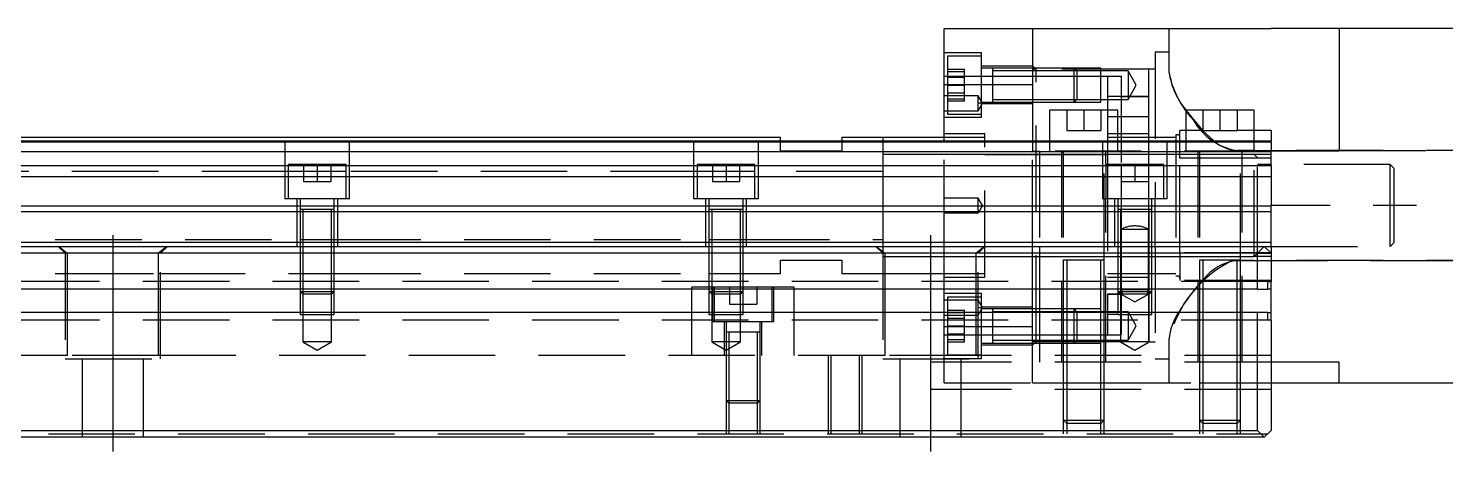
# Model space of a CAD drawing. Extents: x -8 to 924, y -348 to 120.
# Drawn here: x 397.6 to 605.6, y -325.7 to -262.6 of the extents above; entities that cross this region are included whole.
import ezdxf

# ---------------------------------------------------------------- set-up
doc = ezdxf.new("R2010")
doc.units = 0
doc.linetypes.add('CENTER', pattern=[50.8, 31.75, -6.35, 6.35, -6.35])
doc.linetypes.add('DASHED', pattern=[19.05, 12.7, -6.35])
doc.layers.get('0').update_dxf_attribs({"linetype": 'CONTINUOUS'})
doc.layers.add('CENTER', color=1, linetype='CENTER')

msp = doc.modelspace()

# ---------------------------------------------------------------- linework, layer by layer
at = {"color": 7, "linetype": 'CONTINUOUS'}
for p, q in [((532, -262.57), (545, -262.57)), ((532, -270.79), (532, -262.57)), ((545, -262.57), (580, -262.57)), ((545, -262.57), (545, -279.07)), ((590, -262.57), (580, -262.57)), ((623.5, -262.57), (590, -262.57)), ((590, -262.57), (590, -280.57)), ((532, -279.07), (532, -270.79)), ((532, -270.79), (545, -270.79)), ((547.5, -274.57), (547.5, -279.07)), ((557.5, -274.57), (547.5, -274.57)), ((557.5, -279.07), (557.5, -274.57)), ((567.5, -274.57), (567.5, -279.07)), ((577.5, -274.57), (567.5, -274.57)), ((577.5, -279.07), (577.5, -274.57)), ((508, -278.57), (383.5, -278.57)), ((508, -279.07), (508, -278.57)), ((523, -278.57), (517, -278.57)), ((517, -278.57), (517, -279.07)), ((532, -278.57), (523, -278.57)), ((523, -278.57), (523, -279.07)), ((523, -278.57), (523, -279.07)), ((383.5, -279.07), (580, -279.07)), ((383.5, -279.23), (580, -279.23)), ((383.5, -280.63), (580, -280.63)), ((580, -279.23), (580, -279.07)), ((580, -279.23), (580, -280.63)), ((590, -280.57), (580, -280.57)), ((580, -282.71), (580, -280.63)), ((383.5, -282.71), (580, -282.71)), ((580, -282.71), (580, -284.33)), ((383.5, -284.33), (580, -284.33)), ((580, -284.33), (580, -288.62)), ((383.5, -288.62), (580, -288.62)), ((580, -289.47), (580, -288.62)), ((0, -289.47), (580, -289.47)), ((442.5, -289.17), (437.5, -289.17)), ((562.5, -289.17), (557.5, -289.17)), ((562.5, -289.17), (557.5, -289.17)), ((580, -293.97), (580, -289.47)), ((0, -293.97), (580, -293.97)), ((1, -294.57), (579, -294.57)), ((578, -295.57), (579, -294.57)), ((579, -294.57), (580, -295.57)), ((579, -294.57), (580, -294.57)), ((580, -294.57), (580, -293.97)), ((578, -295.57), (2, -295.57)), ((575.5, -296.57), (569.5, -296.57)), ((578, -300.87), (578, -295.57)), ((580, -295.57), (580, -299.72)), ((578, -300.87), (2, -300.87)), ((578, -300.87), (579.5, -300.87)), ((579.5, -300.87), (579.5, -299.72)), ((579.5, -299.72), (580, -299.72)), ((580, -300.87), (579.5, -300.87)), ((580, -300.87), (580, -299.72)), ((580, -304.27), (580, -300.87)), ((578, -304.27), (2, -304.27)), ((579.5, -304.27), (578, -304.27)), ((578, -321.57), (578, -304.27)), ((579.5, -304.27), (580, -304.27)), ((579.5, -305.42), (579.5, -304.27)), ((580, -305.42), (579.5, -305.42)), ((580, -305.42), (580, -304.27)), ((580, -305.42), (580, -321.57)), ((505, -307.17), (500, -307.17)), ((505, -307.17), (500, -307.17)), ((590, -311.57), (580, -311.57)), ((590, -314.57), (590, -311.57)), ((580, -314.57), (590, -314.57)), ((590, -314.57), (623.5, -314.57)), ((2, -321.57), (578, -321.57)), ((579, -322.57), (578, -321.57)), ((580, -321.57), (579, -322.57)), ((579, -322.57), (1, -322.57))]:
    msp.add_line(p, q, dxfattribs=at)
at = {"color": 3, "linetype": 'DASHED'}
for p, q in [((565, -262.57), (565, -268.94)), ((537.5, -266.14), (532, -266.14)), ((537.5, -275.64), (537.5, -266.14)), ((565, -266.07), (563, -266.07)), ((563, -266.07), (563, -287.57)), ((537.5, -266.64), (532.5, -266.64)), ((532.5, -266.64), (532.5, -270.89)), ((545, -268.14), (537.5, -268.14)), ((545.5, -268.57), (545, -268.07)), ((532, -269.57), (532.5, -269.57)), ((532, -269.57), (532.5, -269.57)), ((532.5, -268.58), (535, -268.58)), ((532.5, -268.89), (535, -268.89)), ((532.5, -269.57), (537.5, -269.57)), ((532.5, -269.57), (537.5, -269.57)), ((532.5, -269.74), (535, -269.74)), ((535, -269.74), (535, -268.58)), ((535, -272.05), (535, -269.74)), ((539.1, -268.39), (537.5, -268.39)), ((537.5, -269.57), (539.1, -269.57)), ((537.5, -269.57), (539.1, -269.57)), ((539.1, -268.39), (539.09, -268.39)), ((545, -268.39), (539.1, -268.39)), ((539.1, -268.39), (539.1, -268.39)), ((539.1, -268.39), (539.1, -270.74)), ((539.1, -268.39), (539.1, -268.39)), ((545, -268.79), (539.1, -268.79)), ((539.1, -269.57), (545, -269.57)), ((539.1, -269.57), (545, -269.57)), ((551.1, -268.39), (545, -268.39)), ((551.1, -268.39), (545, -268.39)), ((545.5, -268.57), (545, -268.57)), ((551.5, -268.79), (545, -268.79)), ((545, -269.57), (556, -269.57)), ((545, -269.57), (556, -269.57)), ((562, -268.57), (545.5, -268.57)), ((545.5, -308.57), (545.5, -268.57)), ((551.5, -268.79), (551.1, -268.39)), ((555, -268.39), (551.1, -268.39)), ((551.1, -270.89), (551.1, -268.39)), ((555, -268.79), (551.5, -268.79)), ((551.5, -268.79), (551.5, -270.89)), ((555, -273.39), (555, -268.39)), ((559, -268.79), (555, -268.79)), ((556, -269.57), (558, -269.57)), ((556, -269.57), (556, -274.57)), ((558, -269.57), (558, -282.57)), ((560.21, -270.89), (559, -268.79)), ((559, -268.79), (559, -270.89)), ((563, -268.57), (562, -268.57)), ((562, -268.57), (562, -279.07)), ((537, -272.47), (532, -272.47)), ((532.5, -270.89), (532.5, -275.14)), ((532.5, -270.89), (535, -270.89)), ((532.5, -272.05), (535, -272.05)), ((535, -273.2), (535, -272.05)), ((537.66, -273.57), (537, -272.47)), ((537, -273.57), (537, -272.47)), ((539.1, -270.74), (539.1, -271.02)), ((539.1, -271.02), (539.1, -272.66)), ((551.1, -273.39), (551.1, -270.89)), ((551.5, -270.89), (551.5, -272.99)), ((559, -272.99), (560.21, -270.89)), ((559, -270.89), (559, -272.99)), ((532.5, -272.89), (535, -272.89)), ((532.5, -273.2), (535, -273.2)), ((537, -274.67), (537.66, -273.57)), ((537.66, -273.57), (537, -273.57)), ((537, -274.67), (537, -273.57)), ((537.5, -273.39), (539.1, -273.39)), ((545, -273.64), (537.5, -273.64)), ((539.09, -273.39), (539.1, -273.39)), ((539.1, -272.66), (539.1, -273.39)), ((539.1, -272.99), (545, -272.99)), ((539.1, -273.39), (545, -273.39)), ((539.1, -273.39), (539.1, -273.39)), ((545, -272.99), (551.5, -272.99)), ((545, -273.39), (551.1, -273.39)), ((545, -273.39), (551.1, -273.39)), ((550, -274.57), (550, -277.57)), ((551.1, -273.39), (551.5, -272.99)), ((551.1, -273.39), (555, -273.39)), ((551.5, -272.99), (555, -272.99)), ((552.5, -274.57), (552.5, -277.57)), ((555, -272.99), (559, -272.99)), ((555, -274.57), (555, -277.57)), ((558, -272.57), (556, -272.57)), ((556, -274.57), (556, -279.07)), ((558, -272.57), (562, -272.57)), ((562, -272.57), (558, -272.57)), ((570, -274.57), (570, -277.57)), ((572.5, -274.57), (572.5, -277.57)), ((575, -274.57), (575, -277.57)), ((532, -274.67), (537, -274.67)), ((537.5, -275.64), (532, -275.64)), ((532.5, -275.14), (537.5, -275.14)), ((557.5, -275.57), (556, -275.57)), ((557.5, -275.57), (556, -275.57)), ((562, -275.57), (557.5, -275.57)), ((562, -275.57), (557.5, -275.57)), ((567.51, -274.59), (569.94, -277.57)), ((538, -278.07), (532, -278.07)), ((538, -278.57), (532, -278.57)), ((538, -299.07), (538, -278.07)), ((550, -277.57), (552.5, -277.57)), ((552.5, -277.57), (555, -277.57)), ((562, -278.07), (556, -278.07)), ((557.5, -278.57), (556, -278.57)), ((562, -278.57), (557.5, -278.57)), ((566, -278.57), (562, -278.57)), ((566, -278.19), (566, -279.07)), ((566.31, -278.19), (566, -278.19)), ((566.63, -279.07), (566.63, -277.57)), ((567.5, -277.57), (566.63, -277.57)), ((570, -277.57), (567.5, -277.57)), ((569.94, -277.57), (571.58, -279.07)), ((570, -277.57), (572.5, -277.57)), ((572.5, -277.57), (575, -277.57)), ((577.5, -277.57), (575, -277.57)), ((580, -277.57), (577.5, -277.57)), ((580, -277.57), (580, -279.07)), ((435.25, -279.07), (435.25, -287.57)), ((444.75, -287.57), (444.75, -279.07)), ((495.25, -279.07), (495.25, -287.57)), ((504.75, -287.57), (504.75, -279.07)), ((508, -280.57), (508, -279.07)), ((517, -280.57), (508, -280.57)), ((517, -279.07), (517, -280.57)), ((523, -279.07), (523, -288.57)), ((523, -279.07), (523, -288.57)), ((532, -294.57), (532, -279.07)), ((545, -279.07), (545, -280.57)), ((545, -280.57), (546, -280.57)), ((545, -294.57), (545, -280.57)), ((580, -280.57), (546, -280.57)), ((546, -280.57), (546, -294.57)), ((547.5, -279.07), (547.5, -280.57)), ((549.25, -280.57), (549.25, -311.57)), ((549.5, -280.57), (549.5, -296.57)), ((555.25, -279.07), (555.25, -287.57)), ((555.5, -296.57), (555.5, -280.57)), ((555.75, -282.57), (555.75, -280.57)), ((556, -279.07), (556, -280.57)), ((556, -280.57), (556, -282.57)), ((557.5, -280.57), (557.5, -279.07)), ((562, -279.07), (562, -280.57)), ((562, -280.57), (562, -282.57)), ((564.75, -287.57), (564.75, -279.07)), ((566, -279.07), (566, -280.57)), ((566, -280.57), (566, -298.94)), ((566.63, -280.57), (566.63, -279.07)), ((566.63, -281.64), (566.63, -280.57)), ((567.5, -279.07), (567.5, -280.57)), ((569.25, -280.57), (569.25, -311.57)), ((569.5, -280.57), (569.5, -296.57)), ((615.5, -280.49), (575, -280.49)), ((575, -280.49), (577.5, -280.49)), ((575.5, -296.57), (575.5, -280.57)), ((575.75, -311.57), (575.75, -280.57)), ((577.5, -280.57), (577.5, -279.07)), ((577.5, -280.49), (580, -280.49)), ((580, -280.49), (590, -280.49)), ((590, -280.49), (615.5, -280.49)), ((435.75, -282.57), (435.75, -287.57)), ((444.25, -282.57), (435.75, -282.57)), ((438, -282.57), (438, -285.07)), ((440, -282.57), (440, -285.07)), ((442, -282.57), (442, -285.07)), ((444.25, -287.57), (444.25, -282.57)), ((495.75, -282.57), (495.75, -287.57)), ((504.25, -282.57), (495.75, -282.57)), ((498, -282.57), (498, -285.07)), ((500, -282.57), (500, -285.07)), ((502, -282.57), (502, -285.07)), ((504.25, -287.57), (504.25, -282.57)), ((532, -281.07), (523, -281.07)), ((538, -281.07), (532, -281.07)), ((545, -281.07), (538, -281.07)), ((538, -281.07), (545, -281.07)), ((549.5, -281.07), (545, -281.07)), ((545, -281.07), (549.5, -281.07)), ((555.5, -281.07), (549.5, -281.07)), ((549.5, -281.07), (555.5, -281.07)), ((556, -281.07), (555.5, -281.07)), ((555.5, -281.07), (556, -281.07)), ((555.75, -282.57), (555.75, -287.57)), ((564.25, -282.57), (555.75, -282.57)), ((562, -281.07), (556, -281.07)), ((556, -282.57), (556, -304.27)), ((558, -282.57), (558, -285.07)), ((560, -282.57), (560, -285.07)), ((566, -281.07), (562, -281.07)), ((562, -282.57), (562, -285.07)), ((564.25, -287.57), (564.25, -282.57)), ((566.63, -281.07), (566, -281.07)), ((566.63, -281.07), (566, -281.07)), ((569.5, -281.07), (566.63, -281.07)), ((569.5, -281.07), (566.63, -281.07)), ((566.63, -295.5), (566.63, -281.64)), ((569.5, -281.64), (566.63, -281.64)), ((575.5, -281.07), (569.5, -281.07)), ((575.5, -281.07), (569.5, -281.07)), ((575.5, -281.64), (569.5, -281.64)), ((577.5, -281.07), (575.5, -281.07)), ((577.5, -281.07), (575.5, -281.07)), ((580, -281.64), (575.5, -281.64)), ((578, -281.57), (577.5, -281.07)), ((580, -281.07), (577.5, -281.07)), ((577.5, -296.07), (577.5, -281.07)), ((578, -295.57), (578, -281.57)), ((580, -282.57), (578, -282.57)), ((597.5, -282.57), (580, -282.57)), ((598, -283.07), (597.5, -282.57)), ((597.5, -294.57), (597.5, -282.57)), ((435.75, -283.57), (384.25, -283.57)), ((444.25, -283.57), (435.75, -283.57)), ((495.75, -283.57), (444.25, -283.57)), ((504.25, -283.57), (495.75, -283.57)), ((523, -283.57), (504.25, -283.57)), ((598, -283.07), (598, -294.07)), ((438, -285.07), (440, -285.07)), ((440, -285.07), (442, -285.07)), ((498, -285.07), (500, -285.07)), ((500, -285.07), (502, -285.07)), ((558, -285.07), (558, -292.07)), ((558, -285.07), (560, -285.07)), ((560, -285.07), (562, -285.07)), ((562, -285.07), (562, -292.07)), ((444.75, -287.57), (435.25, -287.57)), ((437, -287.57), (437, -294.57)), ((437.5, -287.57), (437.5, -289.17)), ((442.5, -289.17), (442.5, -287.57)), ((443, -294.57), (443, -287.57)), ((504.75, -287.57), (495.25, -287.57)), ((497, -287.57), (497, -294.57)), ((497.5, -287.57), (497.5, -289.17)), ((502.5, -289.17), (502.5, -287.57)), ((503, -294.57), (503, -287.57)), ((523, -288.57), (523, -294.57)), ((523, -288.57), (523, -294.57)), ((537, -287.47), (532, -287.47)), ((537.66, -288.57), (537, -287.47)), ((537, -289.67), (537, -287.47)), ((537.66, -288.57), (537, -289.67)), ((564.75, -287.57), (555.25, -287.57)), ((555.75, -311.57), (555.75, -287.57)), ((557, -287.57), (557, -294.57)), ((557.5, -287.57), (557.5, -289.17)), ((562.5, -289.17), (562.5, -287.57)), ((563, -294.57), (563, -287.57)), ((437.5, -289.16), (437.5, -289.17)), ((437.5, -289.17), (437.5, -289.17)), ((437.5, -289.17), (437.5, -294.57)), ((442.5, -289.17), (437.5, -289.17)), ((437.9, -289.17), (437.9, -294.57)), ((442.1, -294.57), (442.1, -289.17)), ((442.5, -289.17), (442.5, -289.16)), ((442.5, -289.17), (442.5, -289.17)), ((442.5, -294.57), (442.5, -289.17)), ((497.5, -289.16), (497.5, -289.17)), ((497.5, -289.17), (497.5, -289.17)), ((497.5, -289.17), (497.5, -294.57)), ((502.5, -289.17), (497.5, -289.17)), ((497.9, -289.17), (497.9, -294.57)), ((502.1, -294.57), (502.1, -289.17)), ((502.5, -289.17), (502.5, -289.16)), ((502.5, -289.17), (502.5, -289.17)), ((502.5, -294.57), (502.5, -289.17)), ((537, -289.67), (532, -289.67)), ((557.5, -289.16), (557.5, -289.17)), ((557.5, -289.17), (557.5, -294.57)), ((557.5, -289.17), (557.5, -289.17)), ((562.5, -289.17), (557.5, -289.17)), ((557.9, -289.17), (557.9, -294.57)), ((562.1, -294.57), (562.1, -289.17)), ((562.5, -289.17), (562.5, -289.16)), ((562.5, -294.57), (562.5, -289.17)), ((562.5, -289.17), (562.5, -289.17)), ((558, -292.07), (558, -294.57)), ((562, -292.07), (558, -292.07)), ((560.06, -291.57), (559.94, -291.57)), ((562, -294.57), (562, -292.07)), ((382.5, -293.57), (437.5, -293.57)), ((402, -294.57), (403, -295.57)), ((402.06, -294.57), (403.29, -295.57)), ((417.94, -294.57), (416.71, -295.57)), ((417, -295.57), (418, -294.57)), ((437.5, -293.57), (437.9, -293.57)), ((437.5, -294.57), (437.5, -300.87)), ((437.5, -294.57), (437.5, -300.87)), ((437.9, -293.57), (442.1, -293.57)), ((437.9, -294.57), (437.9, -300.87)), ((442.1, -293.57), (442.5, -293.57)), ((442.1, -300.87), (442.1, -294.57)), ((442.5, -293.57), (497.5, -293.57)), ((442.5, -300.87), (442.5, -294.57)), ((442.5, -300.87), (442.5, -294.57)), ((497.5, -293.57), (497.9, -293.57)), ((497.5, -294.57), (497.5, -300.87)), ((497.5, -294.57), (497.5, -300.87)), ((497.9, -293.57), (502.1, -293.57)), ((497.9, -294.57), (497.9, -300.87)), ((502.1, -293.57), (502.5, -293.57)), ((502.1, -300.87), (502.1, -294.57)), ((502.5, -293.57), (523, -293.57)), ((502.5, -300.87), (502.5, -294.57)), ((502.5, -300.87), (502.5, -294.57)), ((522, -294.57), (523, -295.57)), ((522.06, -294.57), (523.29, -295.57)), ((523, -294.57), (523, -295.34)), ((523, -294.57), (523, -295.34)), ((523, -295.34), (523, -295.57)), ((523, -295.34), (523, -295.57)), ((532, -300.87), (532, -294.57)), ((537.94, -294.57), (536.71, -295.57)), ((537, -295.57), (538, -294.57)), ((545, -300.87), (545, -294.57)), ((546, -294.57), (546, -300.87)), ((557.5, -294.57), (557.5, -300.87)), ((557.5, -294.57), (557.5, -300.87)), ((557.9, -294.57), (557.9, -300.87)), ((558, -294.57), (558, -300.87)), ((562, -300.87), (562, -294.57)), ((562.1, -300.87), (562.1, -294.57)), ((562.5, -300.87), (562.5, -294.57)), ((562.5, -300.87), (562.5, -294.57)), ((563, -294.57), (563, -311.07)), ((580, -294.57), (597.5, -294.57)), ((580, -294.57), (580, -295.5)), ((597.5, -294.57), (598, -294.07)), ((403, -295.57), (403, -311.07)), ((403.29, -295.57), (403.29, -300.87)), ((416.71, -300.87), (416.71, -295.57)), ((417, -311.07), (417, -295.57)), ((508, -296.57), (517, -296.57)), ((508, -298.57), (508, -296.57)), ((517, -296.57), (517, -298.57)), ((523, -295.57), (523, -311.07)), ((523, -296.07), (523.29, -296.07)), ((523.29, -295.57), (523.29, -300.87)), ((523.29, -296.07), (532, -296.07)), ((532, -296.07), (536.71, -296.07)), ((536.71, -300.87), (536.71, -295.57)), ((536.71, -296.07), (538, -296.07)), ((537, -311.07), (537, -295.57)), ((538, -296.07), (545, -296.07)), ((538, -296.07), (545, -296.07)), ((545, -296.07), (556, -296.07)), ((545, -296.07), (556, -296.07)), ((549.5, -296.56), (549.5, -304.27)), ((555.5, -296.57), (549.5, -296.57)), ((550, -296.57), (550, -304.27)), ((555, -304.27), (555, -296.57)), ((555.5, -304.27), (555.5, -296.56)), ((556, -296.07), (566, -296.07)), ((566, -296.07), (577.5, -296.07)), ((566.63, -295.5), (566.63, -299.57)), ((580, -295.5), (566.63, -295.5)), ((569.5, -296.56), (569.5, -304.27)), ((575.5, -296.57), (569.5, -296.57)), ((570, -296.57), (570, -304.27)), ((574.07, -296.76), (574.31, -296.71)), ((574.31, -296.71), (574.65, -296.66)), ((574.65, -296.66), (575, -296.65)), ((575, -304.27), (575, -296.57)), ((575.56, -296.65), (575, -296.65)), ((575, -296.65), (575.56, -296.65)), ((575.5, -304.27), (575.5, -296.56)), ((615.5, -296.65), (575.56, -296.65)), ((575.56, -296.65), (615.5, -296.65)), ((577.5, -296.07), (578, -295.57)), ((580, -296.07), (577.5, -296.07)), ((578, -295.57), (580, -295.57)), ((382.5, -298.57), (403.29, -298.57)), ((403.29, -298.57), (416.71, -298.57)), ((416.71, -298.57), (437.5, -298.57)), ((437.5, -298.57), (437.9, -298.57)), ((437.9, -298.57), (442.1, -298.57)), ((442.1, -298.57), (442.5, -298.57)), ((442.5, -298.57), (497.5, -298.57)), ((497.5, -298.57), (497.9, -298.57)), ((497.9, -298.57), (502.1, -298.57)), ((502.1, -298.57), (502.5, -298.57)), ((502.5, -298.57), (508, -298.57)), ((517, -298.57), (523, -298.57)), ((523, -298.57), (523.29, -298.57)), ((523.29, -298.57), (532, -298.57)), ((532, -298.57), (536.71, -298.57)), ((532, -299.07), (538, -299.07)), ((536.71, -298.57), (538, -298.57)), ((556, -298.57), (566, -298.57)), ((556, -299.07), (562, -299.07)), ((566.31, -298.94), (566, -298.94)), ((570, -299.51), (569.5, -300.05)), ((579.5, -299.72), (0.5, -299.72)), ((403.29, -300.87), (403.29, -304.27)), ((416.71, -304.27), (416.71, -300.87)), ((437.5, -300.87), (437.5, -301.17)), ((437.5, -300.87), (437.5, -301.17)), ((437.5, -301.17), (437.9, -301.57)), ((437.5, -301.17), (437.5, -304.27)), ((437.5, -301.17), (442.5, -301.17)), ((437.9, -300.87), (437.9, -301.57)), ((437.9, -301.57), (437.9, -304.57)), ((442.1, -301.57), (437.9, -301.57)), ((442.1, -301.57), (442.1, -300.87)), ((442.1, -301.57), (442.5, -301.17)), ((442.1, -304.57), (442.1, -301.57)), ((442.5, -301.17), (442.5, -300.87)), ((442.5, -301.17), (442.5, -300.87)), ((442.5, -304.27), (442.5, -301.17)), ((495, -300.87), (495, -300.57)), ((497.5, -300.57), (495, -300.57)), ((495, -304.27), (495, -300.87)), ((497.9, -300.57), (497.5, -300.57)), ((497.5, -300.87), (497.5, -301.17)), ((497.5, -300.87), (497.5, -301.17)), ((497.5, -301.17), (497.9, -301.57)), ((497.5, -301.17), (497.5, -304.27)), ((497.5, -301.17), (502.5, -301.17)), ((502.1, -300.57), (497.9, -300.57)), ((497.9, -300.87), (497.9, -301.57)), ((497.9, -301.57), (497.9, -304.57)), ((502.1, -301.57), (497.9, -301.57)), ((498, -300.57), (498, -305.57)), ((498.25, -300.57), (498.25, -300.87)), ((498.25, -300.87), (498.25, -301.57)), ((498.25, -301.57), (498.25, -304.27)), ((500.5, -300.57), (500.5, -303.07)), ((502.5, -300.57), (502.1, -300.57)), ((502.1, -301.57), (502.1, -300.87)), ((502.1, -301.57), (502.5, -301.17)), ((502.1, -304.57), (502.1, -301.57)), ((510, -300.57), (502.5, -300.57)), ((502.5, -301.17), (502.5, -300.87)), ((502.5, -301.17), (502.5, -300.87)), ((502.5, -304.27), (502.5, -301.17)), ((504.5, -300.57), (504.5, -303.07)), ((506.75, -300.87), (506.75, -300.57)), ((506.75, -304.27), (506.75, -300.87)), ((507, -305.57), (507, -300.57)), ((510, -300.87), (510, -300.57)), ((510, -304.27), (510, -300.87)), ((523.29, -300.87), (523.29, -304.27)), ((532, -304.27), (532, -300.87)), ((537.5, -301.5), (532, -301.5)), ((536.71, -304.27), (536.71, -300.87)), ((537.5, -306.25), (537.5, -301.5)), ((545, -304.27), (545, -300.87)), ((546, -300.87), (546, -304.27)), ((556, -301.57), (557.9, -301.57)), ((557.9, -301.57), (556, -301.57)), ((557.5, -300.87), (557.5, -301.17)), ((557.5, -300.87), (557.5, -301.17)), ((557.5, -301.17), (557.9, -301.57)), ((557.5, -301.17), (557.5, -304.27)), ((557.5, -301.17), (562.5, -301.17)), ((557.9, -300.87), (557.9, -301.57)), ((557.9, -301.57), (557.9, -304.57)), ((562.1, -301.57), (557.9, -301.57)), ((558, -300.87), (558, -300.94)), ((558, -300.94), (558, -301.57)), ((558, -300.94), (558.17, -301.57)), ((562, -300.94), (558, -300.94)), ((558, -301.57), (560, -302.72)), ((558, -301.57), (558, -307.57)), ((560, -302.72), (562, -301.57)), ((561.83, -301.57), (562, -300.94)), ((562, -300.94), (562, -300.87)), ((562, -301.57), (562, -300.94)), ((562, -301.57), (562, -304.27)), ((562.1, -301.57), (562.1, -300.87)), ((562.1, -301.57), (562.5, -301.17)), ((562.1, -304.57), (562.1, -301.57)), ((562.5, -301.17), (562.5, -300.87)), ((562.5, -301.17), (562.5, -300.87)), ((562.5, -304.27), (562.5, -301.17)), ((580, -299.57), (566.63, -299.57)), ((500.5, -303.07), (502.5, -303.07)), ((502.5, -303.07), (504.5, -303.07)), ((537, -302.47), (532, -302.47)), ((536.71, -302), (532.5, -302)), ((532.5, -302), (532.5, -304.27)), ((537.5, -302), (536.71, -302)), ((537.66, -303.57), (537, -302.47)), ((537, -304.67), (537.66, -303.57)), ((537.66, -303.57), (537, -303.57)), ((537.5, -303.57), (537, -303.57)), ((545, -303.5), (537.5, -303.5)), ((537.66, -303.57), (537.5, -303.57)), ((579.5, -305.42), (0.5, -305.42)), ((403.29, -304.27), (403.29, -310.57)), ((416.71, -310.57), (416.71, -304.27)), ((437.5, -304.27), (437.5, -304.57)), ((437.5, -304.57), (442.5, -304.57)), ((437.9, -304.57), (437.9, -308.57)), ((442.1, -308.57), (442.1, -304.57)), ((442.5, -304.57), (442.5, -304.27)), ((495, -310.57), (495, -304.27)), ((497.5, -304.27), (497.5, -304.57)), ((497.5, -304.57), (502.5, -304.57)), ((497.9, -304.57), (497.9, -308.57)), ((498, -305.57), (507, -305.57)), ((498.25, -304.27), (498.25, -304.57)), ((498.25, -304.57), (498.25, -305.57)), ((499.75, -305.57), (499.75, -310.57)), ((500, -305.57), (500, -307.17)), ((502.1, -308.57), (502.1, -304.57)), ((502.5, -304.57), (502.5, -304.27)), ((505, -307.17), (505, -305.57)), ((505.25, -310.57), (505.25, -305.57)), ((506.75, -305.57), (506.75, -304.27)), ((510, -310.57), (510, -304.27)), ((523.29, -304.27), (523.29, -310.57)), ((532, -306.35), (532, -304.27)), ((532, -304.67), (537, -304.67)), ((532.5, -303.94), (535, -303.94)), ((532.5, -304.25), (535, -304.25)), ((532.5, -304.27), (532.5, -310.5)), ((532.5, -305.09), (535, -305.09)), ((535, -304.25), (535, -303.94)), ((535, -306.25), (535, -304.25)), ((536.71, -310.57), (536.71, -304.27)), ((539.1, -303.75), (537.5, -303.75)), ((539.1, -303.75), (539.09, -303.75)), ((545, -303.75), (539.1, -303.75)), ((539.1, -303.75), (539.1, -303.75)), ((539.1, -303.75), (539.1, -304.15)), ((539.1, -303.75), (539.1, -308.75)), ((545, -304.15), (539.1, -304.15)), ((539.1, -304.15), (539.1, -304.27)), ((539.1, -304.27), (539.1, -308.35)), ((549.5, -303.75), (545, -303.75)), ((549.5, -303.75), (545, -303.75)), ((549.5, -304.15), (545, -304.15)), ((545, -311.57), (545, -304.27)), ((546, -304.27), (546, -311.57)), ((550, -303.75), (549.5, -303.75)), ((550, -303.75), (549.5, -303.75)), ((550, -304.15), (549.5, -304.15)), ((549.5, -304.27), (549.5, -311.57)), ((551.1, -303.75), (550, -303.75)), ((551.1, -303.75), (550, -303.75)), ((551.5, -304.15), (550, -304.15)), ((550, -304.27), (550, -311.57)), ((551.5, -304.15), (551.1, -303.75)), ((555, -303.75), (551.1, -303.75)), ((551.1, -304.27), (551.1, -303.75)), ((551.1, -308.75), (551.1, -304.27)), ((555, -304.15), (551.5, -304.15)), ((551.5, -304.15), (551.5, -304.27)), ((551.5, -304.27), (551.5, -308.35)), ((559, -304.15), (555, -304.15)), ((555, -311.57), (555, -304.27)), ((555.5, -311.57), (555.5, -304.27)), ((556, -304.27), (556, -307.57)), ((557.5, -304.57), (556, -304.57)), ((557.5, -304.27), (557.5, -304.57)), ((557.5, -304.57), (562.5, -304.57)), ((557.9, -304.57), (557.9, -308.57)), ((560.21, -306.25), (559, -304.15)), ((559, -304.15), (559, -308.35)), ((562, -304.27), (562, -304.57)), ((562, -304.57), (562, -308.57)), ((562.1, -308.57), (562.1, -304.57)), ((562.5, -304.57), (562.5, -304.27)), ((569.5, -304.27), (569.5, -311.57)), ((570, -304.27), (570, -311.57)), ((575, -311.57), (575, -304.27)), ((575.5, -311.57), (575.5, -304.27)), ((500, -307.16), (500, -307.17)), ((500, -307.17), (500, -307.17)), ((500, -307.17), (500, -310.57)), ((505, -307.17), (500, -307.17)), ((500.4, -307.17), (500.4, -310.57)), ((504.6, -310.57), (504.6, -307.17)), ((505, -307.17), (505, -307.16)), ((505, -307.17), (505, -307.17)), ((505, -310.57), (505, -307.17)), ((532, -310.57), (532, -306.35)), ((532, -306.35), (536.71, -306.35)), ((532, -307.57), (532.5, -307.57)), ((532, -307.57), (532.5, -307.57)), ((532.5, -306.25), (535, -306.25)), ((532.5, -307.4), (535, -307.4)), ((532.5, -307.57), (536.71, -307.57)), ((532.5, -307.57), (536.71, -307.57)), ((535, -308.25), (535, -306.25)), ((536.71, -306.35), (545, -306.35)), ((536.71, -307.57), (537.5, -307.57)), ((536.71, -307.57), (537.5, -307.57)), ((537.5, -311), (537.5, -306.25)), ((537.5, -307.57), (539.1, -307.57)), ((537.5, -307.57), (539.1, -307.57)), ((539.1, -306.25), (539.1, -308.75)), ((539.1, -307.57), (545, -307.57)), ((539.1, -307.57), (545, -307.57)), ((545, -307.57), (549.5, -307.57)), ((545, -307.57), (549.5, -307.57)), ((549.5, -307.57), (550, -307.57)), ((549.5, -307.57), (550, -307.57)), ((550, -307.57), (551.5, -307.57)), ((550, -307.57), (551.5, -307.57)), ((551.5, -307.57), (555, -307.57)), ((551.5, -307.57), (555, -307.57)), ((555, -307.57), (555.5, -307.57)), ((555, -307.57), (555.5, -307.57)), ((555.5, -307.57), (556, -307.57)), ((555.5, -307.57), (556, -307.57)), ((556, -307.57), (558, -307.57)), ((559, -308.35), (560.21, -306.25)), ((437.9, -308.57), (440, -309.78)), ((442.1, -308.57), (437.9, -308.57)), ((440, -309.78), (442.1, -308.57)), ((497.9, -308.57), (500, -309.78)), ((502.1, -308.57), (497.9, -308.57)), ((500, -309.78), (502.1, -308.57)), ((532.5, -308.25), (535, -308.25)), ((532.5, -308.56), (535, -308.56)), ((535, -308.56), (535, -308.25)), ((537.5, -308.75), (539.1, -308.75)), ((537.5, -309), (545, -309)), ((539.09, -308.75), (545, -308.75)), ((539.1, -308.35), (545, -308.35)), ((539.1, -308.35), (539.1, -308.75)), ((545, -308.35), (549.5, -308.35)), ((545, -309.07), (545.5, -308.57)), ((545.5, -308.57), (545, -308.57)), ((545, -308.75), (549.5, -308.75)), ((545, -308.75), (549.5, -308.75)), ((549.5, -308.57), (545.5, -308.57)), ((549.5, -308.35), (550, -308.35)), ((550, -308.57), (549.5, -308.57)), ((549.5, -308.75), (550, -308.75)), ((549.5, -308.75), (550, -308.75)), ((550, -308.35), (551.5, -308.35)), ((551.28, -308.57), (550, -308.57)), ((550, -308.75), (551.1, -308.75)), ((550, -308.75), (551.1, -308.75)), ((551.1, -308.75), (551.5, -308.35)), ((551.1, -308.75), (555, -308.75)), ((555, -308.57), (551.28, -308.57)), ((551.5, -308.35), (555, -308.35)), ((555, -308.35), (559, -308.35)), ((555.5, -308.57), (555, -308.57)), ((557.9, -308.57), (555.5, -308.57)), ((557.9, -308.57), (560, -309.78)), ((562.1, -308.57), (557.9, -308.57)), ((560, -309.78), (562.1, -308.57)), ((562.1, -308.57), (563, -308.57)), ((565, -308.2), (565, -314.57)), ((403.29, -310.57), (296.71, -310.57)), ((403, -311.07), (417, -311.07)), ((416.71, -310.57), (403.29, -310.57)), ((405.5, -311.07), (405.5, -322.57)), ((414.5, -322.57), (414.5, -311.07)), ((523.29, -310.57), (416.71, -310.57)), ((500, -310.57), (500, -317.17)), ((500, -310.57), (500, -317.17)), ((500.4, -310.57), (500.4, -317.57)), ((504.6, -317.57), (504.6, -310.57)), ((505, -317.17), (505, -310.57)), ((505, -317.17), (505, -310.57)), ((515, -310.57), (515, -322.07)), ((515.4, -310.57), (515.4, -322.07)), ((519.6, -322.07), (519.6, -310.57)), ((520, -322.07), (520, -310.57)), ((523, -311.07), (537, -311.07)), ((536.71, -310.57), (523.29, -310.57)), ((525.5, -311.07), (525.5, -322.57)), ((530, -310.57), (530, -311.57)), ((530, -311.57), (530, -315.57)), ((540, -311.57), (530, -311.57)), ((532, -314.57), (532, -310.57)), ((532, -311), (537.5, -311)), ((532.5, -310.5), (536.71, -310.5)), ((534.5, -322.57), (534.5, -311.07)), ((536.71, -310.5), (537.5, -310.5)), ((580, -310.57), (536.71, -310.57)), ((580, -311.57), (540, -311.57)), ((545, -314.57), (545, -311.57)), ((549.5, -311.57), (549.5, -320.07)), ((549.5, -311.57), (549.5, -320.07)), ((550, -311.57), (550, -320.57)), ((555, -320.57), (555, -311.57)), ((555.5, -320.07), (555.5, -311.57)), ((555.5, -320.07), (555.5, -311.57)), ((563, -311.07), (565, -311.07)), ((569.5, -311.57), (569.5, -320.07)), ((569.5, -311.57), (569.5, -320.07)), ((570, -311.57), (570, -320.57)), ((575, -320.57), (575, -311.57)), ((575.5, -320.07), (575.5, -311.57)), ((575.5, -320.07), (575.5, -311.57)), ((535, -315.57), (530, -315.57)), ((532, -314.57), (545, -314.57)), ((580, -315.57), (535, -315.57)), ((545, -314.57), (549.5, -314.57)), ((549.5, -314.57), (550, -314.57)), ((550, -314.57), (555, -314.57)), ((555, -314.57), (555.5, -314.57)), ((555.5, -314.57), (569.5, -314.57)), ((569.5, -314.57), (570, -314.57)), ((570, -314.57), (575, -314.57)), ((575, -314.57), (575.5, -314.57)), ((575.5, -314.57), (580, -314.57)), ((500, -317.17), (500.4, -317.57)), ((500, -317.17), (500, -322.07)), ((500, -317.17), (505, -317.17)), ((500.4, -317.57), (500.4, -322.07)), ((504.6, -317.57), (500.4, -317.57)), ((504.6, -317.57), (505, -317.17)), ((504.6, -322.07), (504.6, -317.57)), ((505, -322.07), (505, -317.17)), ((549.5, -320.07), (550, -320.57)), ((549.5, -320.07), (549.5, -322.07)), ((549.5, -320.07), (555.5, -320.07)), ((555, -320.57), (555.5, -320.07)), ((555.5, -322.07), (555.5, -320.07)), ((569.5, -320.07), (570, -320.57)), ((569.5, -320.07), (569.5, -322.07)), ((569.5, -320.07), (575.5, -320.07)), ((575, -320.57), (575.5, -320.07)), ((575.5, -322.07), (575.5, -320.07)), ((0.5, -322.07), (579.5, -322.07)), ((550, -320.57), (550, -322.07)), ((555, -320.57), (550, -320.57)), ((555, -322.07), (555, -320.57)), ((570, -320.57), (570, -322.07)), ((575, -320.57), (570, -320.57)), ((575, -322.07), (575, -320.57))]:
    msp.add_line(p, q, dxfattribs=at)
for centre, radius, start, end in [((576.5, -267.21), 11.63, 188.5777, 219.4067), ((578.64, -266.47), 13.86, 190.2678, 223.4469), ((576.47, -271.55), 9.07, 209.4433, 260.6664), ((566.31, -277.88), 0.312, 270, 0), ((575.31, -274.92), 5.58, 228.05, 266.8311), ((559.94, -295.57), 4, 90, 118.9695), ((560.06, -295.57), 4, 61.0305, 90), ((582.06, -312.41), 17.57, 117.0366, 166.1234), ((575.78, -303.81), 7.2, 96.2216, 143.4127), ((566.31, -299.26), 0.313, 0, 90), ((589.21, -317.72), 26.47, 138.1181, 149.454), ((573.79, -309.13), 8.84, 146.6249, 173.9252)]:
    msp.add_arc(centre, radius, start, end, dxfattribs=at)
at = {"layer": 'CENTER', "color": 1, "linetype": 'CENTER'}
for p, q in [((639.45, -288.57), (580, -288.57)), ((410, -292.92), (410, -325.72)), ((530, -292.92), (530, -325.72))]:
    msp.add_line(p, q, dxfattribs=at)

doc.saveas('drawing.dxf')
